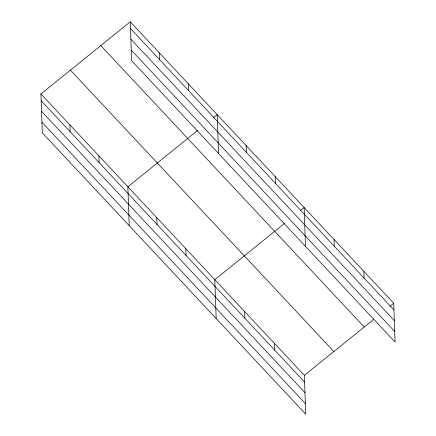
<?xml version="1.0" encoding="UTF-8"?>
<svg xmlns="http://www.w3.org/2000/svg" width="436" height="436" viewBox="0 0 436 436"><rect width="100%" height="100%" fill="white"/><g stroke="black" fill="none" stroke-linecap="round" stroke-linejoin="round"><path stroke-width="0.65" d="M40.924 93.936L304.377 375.342L305.734 414.2L42.281 132.795L40.924 93.936L130.266 21.8L393.719 303.205L395.076 342.064L131.623 60.659L130.266 21.8M197.726 130.391L127.862 186.804L129.22 225.657M213.52 117.638L217.204 114.663L218.561 153.521M284.664 223.254L214.806 279.667L216.163 318.52M300.459 210.501L304.143 207.525L305.5 246.384M304.377 375.342L373.712 319.359M390.035 306.181L393.719 303.205M130.5 28.553L393.959 309.958M130.871 39.147L394.324 320.553M131.252 50.064L394.705 331.469M100.781 45.606L364.24 327.011M70.403 70.131L333.862 351.536M41.158 100.694L304.617 382.1M41.529 111.289L304.987 392.694M41.911 122.2L305.369 403.605M363.864 271.312L364.098 278.064M334.003 239.419L334.238 246.177M275.165 176.575L275.399 183.327M274.522 343.454L274.756 350.206M246.187 145.619L246.422 152.371M244.661 311.56L244.896 318.313M188.227 83.707L188.461 90.465M185.823 248.711L186.058 255.469M159.244 52.756L159.478 59.509M156.846 217.755L157.08 224.513M98.885 155.848L99.119 162.601M69.902 124.892L70.136 131.65"/></g></svg>
